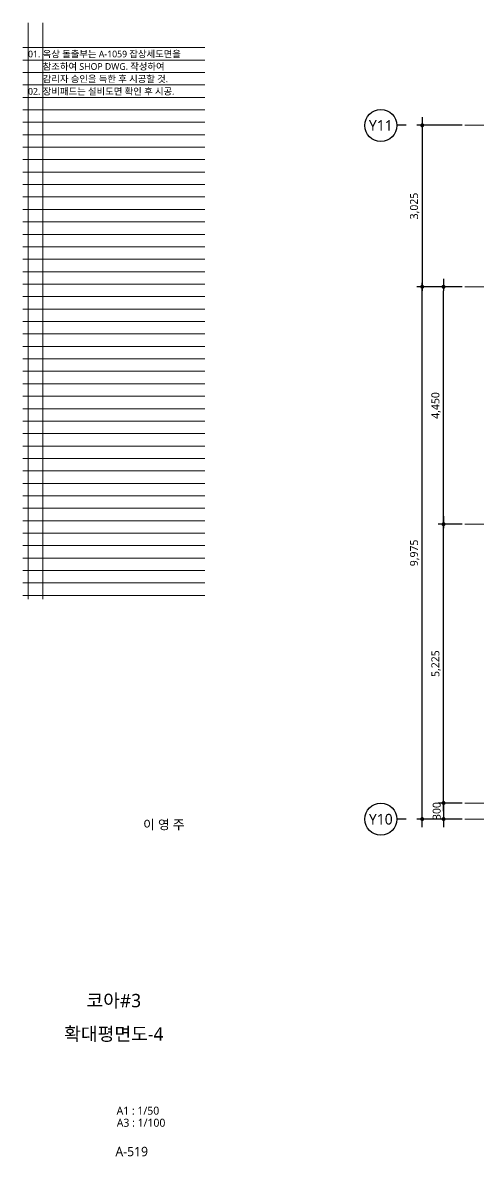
# Model space of a CAD drawing. Header units: millimetres. Extents: x 1424731 to 1631737, y 707248 to 849681.
# Drawn here: x 1586324 to 1594857, y 788374 to 809617 of the extents above; entities that cross this region are included whole.
import ezdxf
from ezdxf.enums import TextEntityAlignment as Align

# ---------------------------------------------------------------- set-up
doc = ezdxf.new("R2010")
doc.units = ezdxf.units.MM
doc.header["$MEASUREMENT"] = 0
doc.linetypes.add('CEN', pattern=[62, 60, -1, 0, -1])
doc.layers.get('0').update_dxf_attribs({"linetype": 'CONTINUOUS'})
for name, color, linetype, lineweight in [('A-AXIS-BUBL', 7, 'CONTINUOUS', 25), ('A-BORD-TEXT', 3, 'CONTINUOUS', 25), ('A-CNTL', 1, 'CEN', 15), ('A-DIMS', 7, 'CONTINUOUS', 25), ('A-XXXX-TXT2', 3, 'CONTINUOUS', 25)]:
    doc.layers.add(name, color=color, linetype=linetype, lineweight=lineweight)
doc.layers.add('A-XXXX-NPLT', color=144, linetype='CONTINUOUS', lineweight=15, plot=False)
doc.styles.add('HY울릉도L', font='')
doc.styles.add('맑은 고딕', font='malgun.ttf')
doc.styles.add('맑은고딕', font='malgun.ttf')
doc.styles.get('HY울릉도L').set_extended_font_data('HYwulM')
doc.dimstyles.new('CDIM', dxfattribs={"dimtxt": 3, "dimasz": 1.5, "dimexe": 2, "dimexo": 1, "dimgap": 1, "dimtad": 1, "dimdec": 0, "dimrnd": 0.5, "dimzin": 0, "dimdsep": 32, "dimlunit": 6, "dimtxsty": 'HY울릉도L', "dimblk1": '_CIDOT', "dimblk2": '_CIDOT', "dimsah": 1, "dimcen": 5.5, "dimclrd": 2, "dimclre": 2, "dimclrt": 7, "dimadec": 0, "dimazin": 0, "dimtfac": 1, "dimtdec": 0, "dimtix": 1, "dimtmove": 2, "dimatfit": 1, "dimldrblk": '_CIDOT', "dimfxl": 1, "dimtolj": 1, "dimtzin": 0, "dimlwd": -1, "dimarcsym": 0})

# ---------------------------------------------------------------- blocks, each defined once
blk = doc.blocks.new('_CIDOT')
at = {"color": 0, "linetype": 'ByBlock'}
blk.add_line((2, 0), (-1, 0), dxfattribs=at)
at = {"color": 0, "linetype": 'ByBlock', "const_width": 0.5}
blk.add_lwpolyline([(-0.25, 0, 1), (0.25, 0, 1)], format="xyb", close=True, dxfattribs=at)
blk = doc.blocks.new('*D162')
at = {"layer": 'A-DIMS', "lineweight": -2, "transparency": 16777216}
for p, q in [((1594556, 800219), (1594106, 800219)), ((1594556, 794994), (1594106, 794994))]:
    blk.add_line(p, q, dxfattribs=at)
at = {"layer": 'A-DIMS', "transparency": 16777216}
blk.add_line((1594206, 795069), (1594206, 800144), dxfattribs=at)
at = {"layer": 'A-DIMS', "transparency": 16777216, "xscale": 75, "yscale": 75, "zscale": 75}
for p, rotation in [((1594206, 800219), 90), ((1594206, 794994), 270)]:
    blk.add_blockref('_CIDOT', p, dxfattribs=dict(at, rotation=rotation))
at = {"layer": 'A-DIMS', "color": 3, "transparency": 16777216, "insert": (1594066, 797606), "char_height": 150, "attachment_point": 5, "rotation": 90, "style": '맑은고딕'}
blk.add_mtext('\\A1;5,225', dxfattribs=at)
blk = doc.blocks.new('*D163')
at = {"layer": 'A-DIMS', "lineweight": -2, "transparency": 16777216}
for p, q in [((1594556, 804669), (1593706, 804669)), ((1594556, 794694), (1593706, 794694))]:
    blk.add_line(p, q, dxfattribs=at)
at = {"layer": 'A-DIMS', "transparency": 16777216}
blk.add_line((1593806, 794769), (1593806, 804594), dxfattribs=at)
at = {"layer": 'A-DIMS', "transparency": 16777216, "xscale": 75, "yscale": 75, "zscale": 75}
for p, rotation in [((1593806, 804669), 90), ((1593806, 794694), 270)]:
    blk.add_blockref('_CIDOT', p, dxfattribs=dict(at, rotation=rotation))
at = {"layer": 'A-DIMS', "color": 3, "transparency": 16777216, "insert": (1593666, 799681), "char_height": 150, "attachment_point": 5, "rotation": 90, "style": '맑은고딕'}
blk.add_mtext('\\A1;9,975', dxfattribs=at)
blk = doc.blocks.new('*D1064')
at = {"layer": 'A-DIMS', "lineweight": -2, "transparency": 16777216}
for p, q in [((1594556, 804669), (1594106, 804669)), ((1594556, 800219), (1594106, 800219))]:
    blk.add_line(p, q, dxfattribs=at)
at = {"layer": 'A-DIMS', "transparency": 16777216}
blk.add_line((1594206, 800294), (1594206, 804594), dxfattribs=at)
at = {"layer": 'A-DIMS', "transparency": 16777216, "xscale": 75, "yscale": 75, "zscale": 75}
for p, rotation in [((1594206, 804669), 90), ((1594206, 800219), 270)]:
    blk.add_blockref('_CIDOT', p, dxfattribs=dict(at, rotation=rotation))
at = {"layer": 'A-DIMS', "color": 3, "transparency": 16777216, "insert": (1594066, 802444), "char_height": 150, "attachment_point": 5, "rotation": 90, "style": '맑은고딕'}
blk.add_mtext('\\A1;4,450', dxfattribs=at)
blk = doc.blocks.new('*D1065')
at = {"layer": 'A-DIMS', "lineweight": -2, "transparency": 16777216}
for p, q in [((1594556, 794994), (1594106, 794994)), ((1594556, 794694), (1594106, 794694))]:
    blk.add_line(p, q, dxfattribs=at)
at = {"layer": 'A-DIMS', "transparency": 16777216}
for p, q in [((1594206, 795069), (1594206, 795144)), ((1594206, 794994), (1594206, 794694)), ((1594206, 794619), (1594206, 794544))]:
    blk.add_line(p, q, dxfattribs=at)
at = {"layer": 'A-DIMS', "transparency": 16777216, "xscale": 75, "yscale": 75, "zscale": 75}
for p, rotation in [((1594206, 794994), 270), ((1594206, 794694), 90)]:
    blk.add_blockref('_CIDOT', p, dxfattribs=dict(at, rotation=rotation))
at = {"layer": 'A-DIMS', "color": 3, "transparency": 16777216, "insert": (1594078, 794844), "char_height": 150, "attachment_point": 5, "rotation": 90, "style": '맑은고딕'}
blk.add_mtext('\\A1;300', dxfattribs=at)
blk = doc.blocks.new('*D1068')
at = {"layer": 'A-DIMS', "lineweight": -2, "transparency": 16777216}
for p, q in [((1594556, 807694), (1593706, 807694)), ((1594556, 804669), (1593706, 804669))]:
    blk.add_line(p, q, dxfattribs=at)
at = {"layer": 'A-DIMS', "transparency": 16777216}
blk.add_line((1593806, 807619), (1593806, 804744), dxfattribs=at)
at = {"layer": 'A-DIMS', "transparency": 16777216, "xscale": 75, "yscale": 75, "zscale": 75}
for p, rotation in [((1593806, 807694), 90), ((1593806, 804669), 270)]:
    blk.add_blockref('_CIDOT', p, dxfattribs=dict(at, rotation=rotation))
at = {"layer": 'A-DIMS', "color": 3, "transparency": 16777216, "insert": (1593666, 806181), "char_height": 150, "attachment_point": 5, "rotation": 90, "style": '맑은고딕'}
blk.add_mtext('\\A1;3,025', dxfattribs=at)
blk = doc.blocks.new('NOTE(220317)')
at = {"layer": 'A-XXXX-NPLT'}
for p, q in [((1010649.8, 179732.7), (1010649.8, 175412.7)), ((1010759.8, 179732.7), (1010759.8, 175412.7)), ((1010609.8, 179546.1), (1011974.8, 179546.1)), ((1010609.8, 179452.7), (1011974.8, 179452.7)), ((1010609.8, 179359.4), (1011974.8, 179359.4)), ((1010609.8, 179266.1), (1011974.8, 179266.1)), ((1010609.8, 179172.7), (1011974.8, 179172.7)), ((1010609.8, 179079.4), (1011974.8, 179079.4)), ((1010609.8, 178986.1), (1011974.8, 178986.1)), ((1010609.8, 178892.7), (1011974.8, 178892.7)), ((1010609.8, 178799.4), (1011974.8, 178799.4)), ((1010609.8, 178706.1), (1011974.8, 178706.1)), ((1010609.8, 178612.7), (1011974.8, 178612.7)), ((1010609.8, 178519.4), (1011974.8, 178519.4)), ((1010609.8, 178426.1), (1011974.8, 178426.1)), ((1010609.8, 178332.7), (1011974.8, 178332.7)), ((1010609.8, 178239.4), (1011974.8, 178239.4)), ((1010609.8, 178146.1), (1011974.8, 178146.1)), ((1010609.8, 178052.7), (1011974.8, 178052.7)), ((1010609.8, 177959.4), (1011974.8, 177959.4)), ((1010609.8, 177866.1), (1011974.8, 177866.1)), ((1010609.8, 177772.7), (1011974.8, 177772.7)), ((1010609.8, 177679.4), (1011974.8, 177679.4)), ((1010609.8, 177586.1), (1011974.8, 177586.1)), ((1010609.8, 177492.7), (1011974.8, 177492.7)), ((1010609.8, 177399.4), (1011974.8, 177399.4)), ((1010609.8, 177306.1), (1011974.8, 177306.1)), ((1010609.8, 177212.7), (1011974.8, 177212.7)), ((1010609.8, 177119.4), (1011974.8, 177119.4)), ((1010609.8, 177026.1), (1011974.8, 177026.1)), ((1010609.8, 176932.7), (1011974.8, 176932.7)), ((1010609.8, 176839.4), (1011974.8, 176839.4)), ((1010609.8, 176746.1), (1011974.8, 176746.1)), ((1010609.8, 176652.7), (1011974.8, 176652.7)), ((1010609.8, 176559.4), (1011974.8, 176559.4)), ((1010609.8, 176466.1), (1011974.8, 176466.1)), ((1010609.8, 176372.7), (1011974.8, 176372.7)), ((1010609.8, 176279.4), (1011974.8, 176279.4)), ((1010609.8, 176186.1), (1011974.8, 176186.1)), ((1010609.8, 176092.7), (1011974.8, 176092.7)), ((1010609.8, 175999.4), (1011974.8, 175999.4)), ((1010609.8, 175906.1), (1011974.8, 175906.1)), ((1010609.8, 175812.7), (1011974.8, 175812.7)), ((1010609.8, 175719.4), (1011974.8, 175719.4)), ((1010609.8, 175626.1), (1011974.8, 175626.1)), ((1010609.8, 175532.7), (1011974.8, 175532.7)), ((1010609.8, 175439.4), (1011974.8, 175439.4))]:
    blk.add_line(p, q, dxfattribs=at)
blk = doc.blocks.new('NOTE_확대평면도_1')
at = {"layer": 'A-XXXX-TXT2', "style": '맑은 고딕'}
for s, p in [('01.', (7576.5, 4901.4)), ('옥상 돌출부는 A-1059 잡상세도면을', (7631.5, 4901.4)), ('참조하여 SHOP DWG. 작성하여', (7631.5, 4854.8)), ('감리자 승인을 득한 후 시공할 것.', (7631.5, 4808.1)), ('02.', (7576.5, 4761.4)), ('장비패드는 설비도면 확인 후 시공.', (7631.5, 4761.4))]:
    blk.add_text(s, height=25, dxfattribs=at).set_placement(p, align=Align.MIDDLE_LEFT)

msp = doc.modelspace()

# ---------------------------------------------------------------- linework, layer by layer
at = {"layer": 'A-AXIS-BUBL', "ltscale": 0.2}
for p, q in [((1593505.7, 807693.7), (1593330.7, 807693.7)), ((1593505.7, 794693.7), (1593330.7, 794693.7))]:
    msp.add_line(p, q, dxfattribs=at)
for centre in [(1593030.7, 807690.7), (1593030.7, 794690.7)]:
    msp.add_circle(centre, 300, dxfattribs=at)
at = {"layer": 'A-CNTL'}
for p, q in [((1608955.7, 807693.7), (1594605.7, 807693.7)), ((1608955.7, 804668.7), (1594605.7, 804668.7)), ((1594605.7, 800218.7), (1604630.7, 800218.7)), ((1594605.7, 794993.7), (1608955.7, 794993.7)), ((1608955.7, 794693.7), (1594605.7, 794693.7))]:
    msp.add_line(p, q, dxfattribs=at)

# ---------------------------------------------------------------- block references
for name, p, xscale, yscale, zscale in [('NOTE(220317)', (-940200, 360285.6), 2.499999981306344, 2.499999981306344, 2.499999981306344), ('NOTE_확대평면도_1', (1548542, 784522.8), 4.999999962612687, 4.999999962612687, 4.999999962612687)]:
    msp.add_blockref(name, p, dxfattribs=dict(xscale=xscale, yscale=yscale, zscale=zscale))

# ---------------------------------------------------------------- texts
at = {"layer": 'A-BORD-TEXT', "style": '맑은고딕'}
for s, height, p in [('이 영 주', 175, (1589356.3, 794502.3)), ('A1 : 1/50', 150, (1588881.5, 789154.6)), ('A3 : 1/100', 150, (1588996.4, 788927.9)), ('A-519', 175, (1588671.7, 788376.1))]:
    msp.add_text(s, height=height, dxfattribs=at).set_placement(p, align=Align.RIGHT)
for s, p in [('코아#3', (1588030.7, 791292.4)), ('확대평면도-4', (1588030.7, 790667.4))]:
    msp.add_text(s, height=250, dxfattribs=at).set_placement(p, align=Align.MIDDLE_CENTER)
at = {"layer": 'A-XXXX-TXT2', "ltscale": 0.2, "style": '맑은고딕'}
for s, p in [('Y11', (1593030.7, 807690.7)), ('Y10', (1593030.7, 794690.7))]:
    msp.add_text(s, height=200, dxfattribs=at).set_placement(p, align=Align.MIDDLE)

# ---------------------------------------------------------------- dimensions: what is measured, and where the dimension line sits
at = {"layer": 'A-DIMS'}
for base, p1, p2, angle, picture, middle in [((1593805.7, 804668.7), (1594605.7, 807693.7), (1594605.7, 804668.7), 90, '*D1068', (1593665.7, 806181.2)), ((1593805.7, 804668.7), (1594605.7, 794693.7), (1594605.7, 804668.7), 270, '*D163', (1593665.7, 799681.2)), ((1594205.7, 804668.7), (1594605.7, 800218.7), (1594605.7, 804668.7), 270, '*D1064', (1594065.7, 802443.7)), ((1594205.7, 800218.7), (1594605.7, 794993.7), (1594605.7, 800218.7), 270, '*D162', (1594065.7, 797606.2)), ((1594205.7, 794693.7), (1594605.7, 794993.7), (1594605.7, 794693.7), 90, '*D1065', (1594078.2, 794843.7))]:
    dim = msp.add_linear_dim(base=base, p1=p1, p2=p2, angle=angle, dimstyle='CDIM', override={"dimscale": 50, "dimtxsty": '맑은고딕', "dimclrd": 256, "dimclre": 256, "dimclrt": 3}, dxfattribs=at)
    dim.commit()
    dim.dimension.update_dxf_attribs({"geometry": picture, "text_midpoint": middle})

doc.saveas('drawing.dxf')
